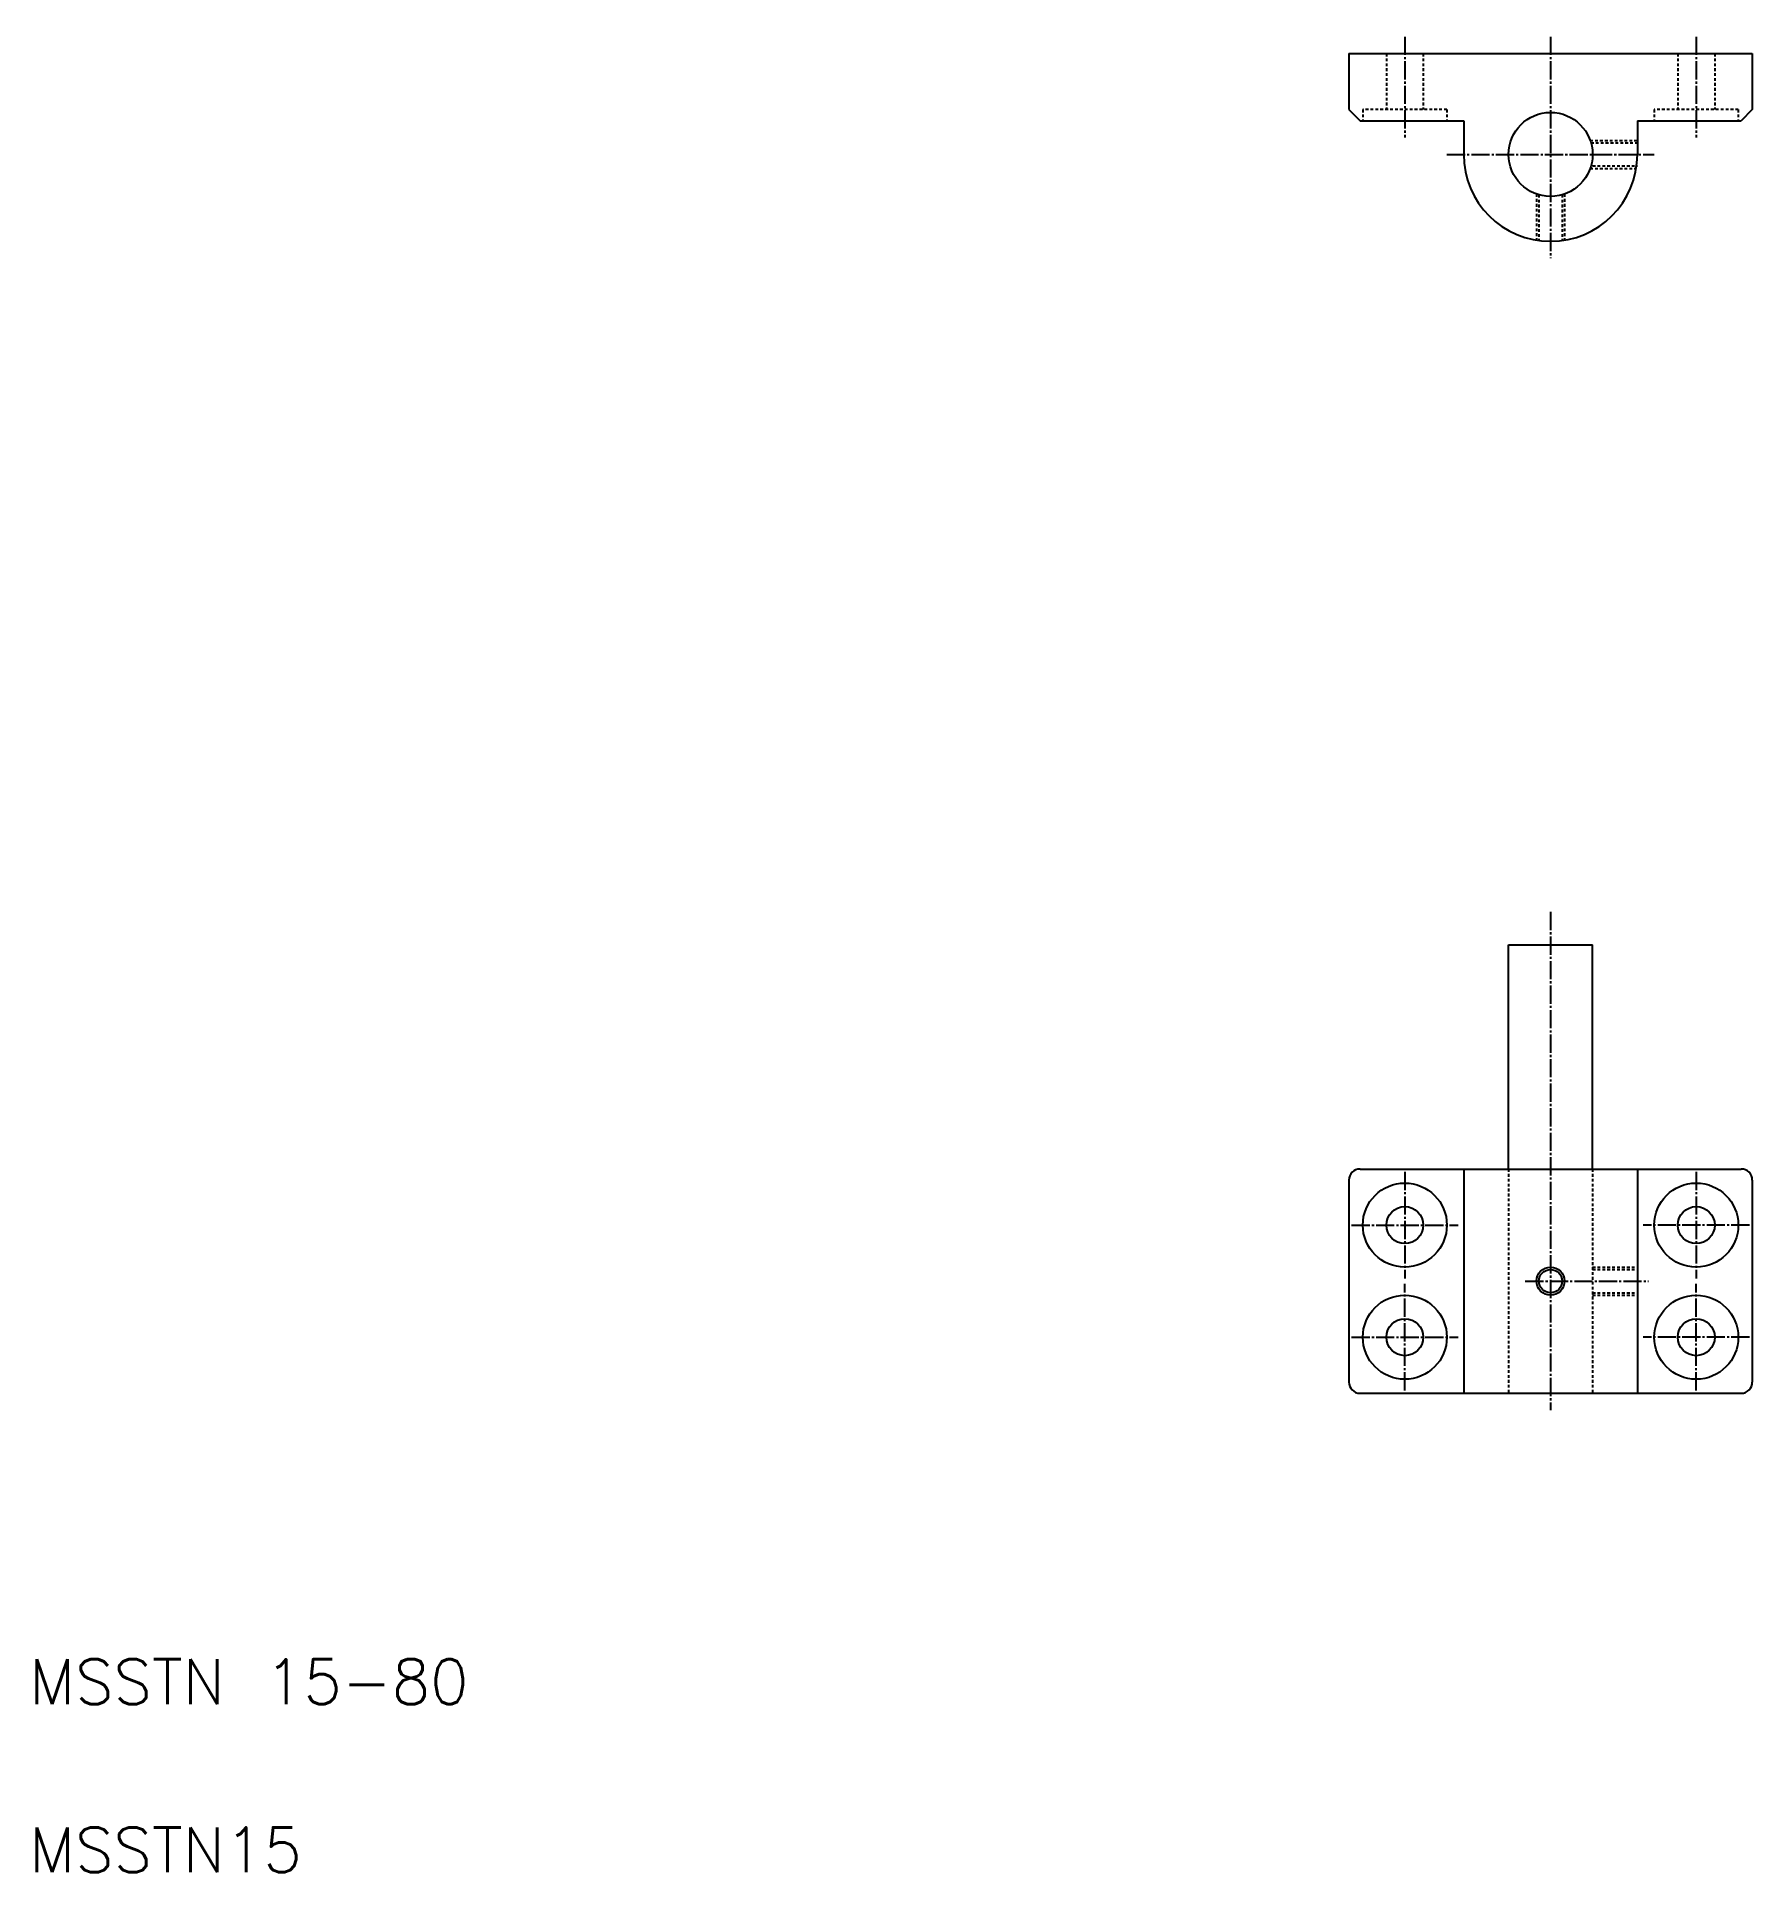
# Model space of a CAD drawing. Extents: x 21 to 328, y 20 to 347.
import ezdxf

# ---------------------------------------------------------------- set-up
doc = ezdxf.new("R2010")
doc.units = 0
doc.header["$LTSCALE"] = 0.25
doc.linetypes.add('CENTER', pattern=[17.5, 13, -1.5, 1.5, -1.5])
doc.linetypes.add('DASHED', pattern=[3.5, 2, -1.5])
doc.layers.get('0').update_dxf_attribs({"linetype": 'CONTINUOUS'})
doc.layers.add('CENTER', color=1, linetype='CENTER')
doc.styles.get("Standard").update_dxf_attribs({"font": 'txt', "bigfont": 'BIGFONT'})

msp = doc.modelspace()

# ---------------------------------------------------------------- linework, layer by layer
for p, q in [((255.5, 344.46), (327.5, 344.46)), ((255.5, 344.46), (255.5, 334.46)), ((327.5, 344.46), (327.5, 334.46)), ((255.5, 334.46), (257.5, 332.46)), ((327.5, 334.46), (325.5, 332.46)), ((257.5, 332.46), (276, 332.46)), ((276, 332.46), (276, 326.46)), ((307, 332.46), (325.5, 332.46)), ((307, 332.46), (307, 326.46)), ((284, 185.46), (299, 185.46)), ((284, 145.46), (284, 185.46)), ((299, 145.46), (299, 185.46)), ((257.5, 145.46), (325.5, 145.46)), ((276, 145.46), (276, 105.46)), ((307, 145.46), (307, 105.46)), ((255.5, 143.46), (255.5, 107.46)), ((327.5, 143.46), (327.5, 107.46)), ((257.5, 105.46), (325.5, 105.46)), ((274.5, 105.46), (274.5, 105.46)), ((291.5, 105.46), (291.5, 105.46))]:
    msp.add_line(p, q)
at = {"color": 3, "linetype": 'DASHED'}
for p, q in [((262.2, 344.46), (262.2, 334.46)), ((268.8, 344.46), (268.8, 334.46)), ((314.2, 344.46), (314.2, 334.46)), ((320.8, 344.46), (320.8, 334.46)), ((273, 334.46), (258, 334.46)), ((258, 334.46), (258, 332.46)), ((273, 334.46), (273, 332.46)), ((325, 334.46), (310, 334.46)), ((310, 334.46), (310, 332.46)), ((325, 334.46), (325, 332.46)), ((298.57, 328.96), (307, 328.96)), ((298.71, 328.53), (307, 328.53)), ((299, 324.4), (307, 324.4)), ((298.57, 323.96), (306.8, 323.96)), ((289, 319.39), (289, 311.17)), ((289.43, 319.25), (289.43, 311.1)), ((293.57, 319.25), (293.57, 311.1)), ((294, 319.39), (294, 311.17)), ((284, 145.46), (284, 105.46)), ((299, 145.46), (299, 105.46)), ((299, 127.96), (307, 127.96)), ((299, 127.53), (307, 127.53)), ((299, 123.39), (307, 123.39)), ((299, 122.96), (307, 122.96))]:
    msp.add_line(p, q, dxfattribs=at)
for centre, radius in [((291.5, 326.46), 7.5), ((265.5, 135.46), 7.5), ((317.5, 135.46), 7.5), ((265.5, 135.46), 3.3), ((317.5, 135.46), 3.3), ((291.5, 125.46), 2.07), ((265.5, 115.46), 7.5), ((317.5, 115.46), 7.5), ((265.5, 115.46), 3.3), ((317.5, 115.46), 3.3)]:
    msp.add_circle(centre, radius)
at = {"color": 3}
msp.add_circle((291.5, 125.46), 2.5, dxfattribs=at)
for centre, radius, start, end in [((291.5, 326.46), 15.5, 180, 0), ((257.5, 143.46), 2, 90, 180), ((325.5, 143.46), 2, 0, 90), ((257.5, 107.46), 2, 180, 270), ((325.5, 107.46), 2, 270, 0)]:
    msp.add_arc(centre, radius, start, end)
at = {"layer": 'CENTER', "color": 1, "linetype": 'CENTER'}
for p, q in [((265.5, 347.46), (265.5, 329.46)), ((291.5, 347.46), (291.5, 307.96)), ((317.5, 347.46), (317.5, 329.46)), ((273, 326.46), (310, 326.46)), ((291.5, 191.32), (291.5, 102.46)), ((265.5, 144.96), (265.5, 125.96)), ((317.5, 144.96), (317.5, 125.96)), ((256, 135.46), (275, 135.46)), ((327, 135.46), (308, 135.46)), ((265.5, 105.96), (265.5, 124.96)), ((287, 125.46), (309, 125.46)), ((317.5, 105.96), (317.5, 124.96)), ((256, 115.46), (275, 115.46)), ((327, 115.46), (308, 115.46))]:
    msp.add_line(p, q, dxfattribs=at)

# ---------------------------------------------------------------- texts
for s, p in [('MSSTN 15-80', (20, 50)), ('MSSTN15', (20, 20))]:
    msp.add_text(s, height=8).set_placement(p)

doc.saveas('drawing.dxf')
